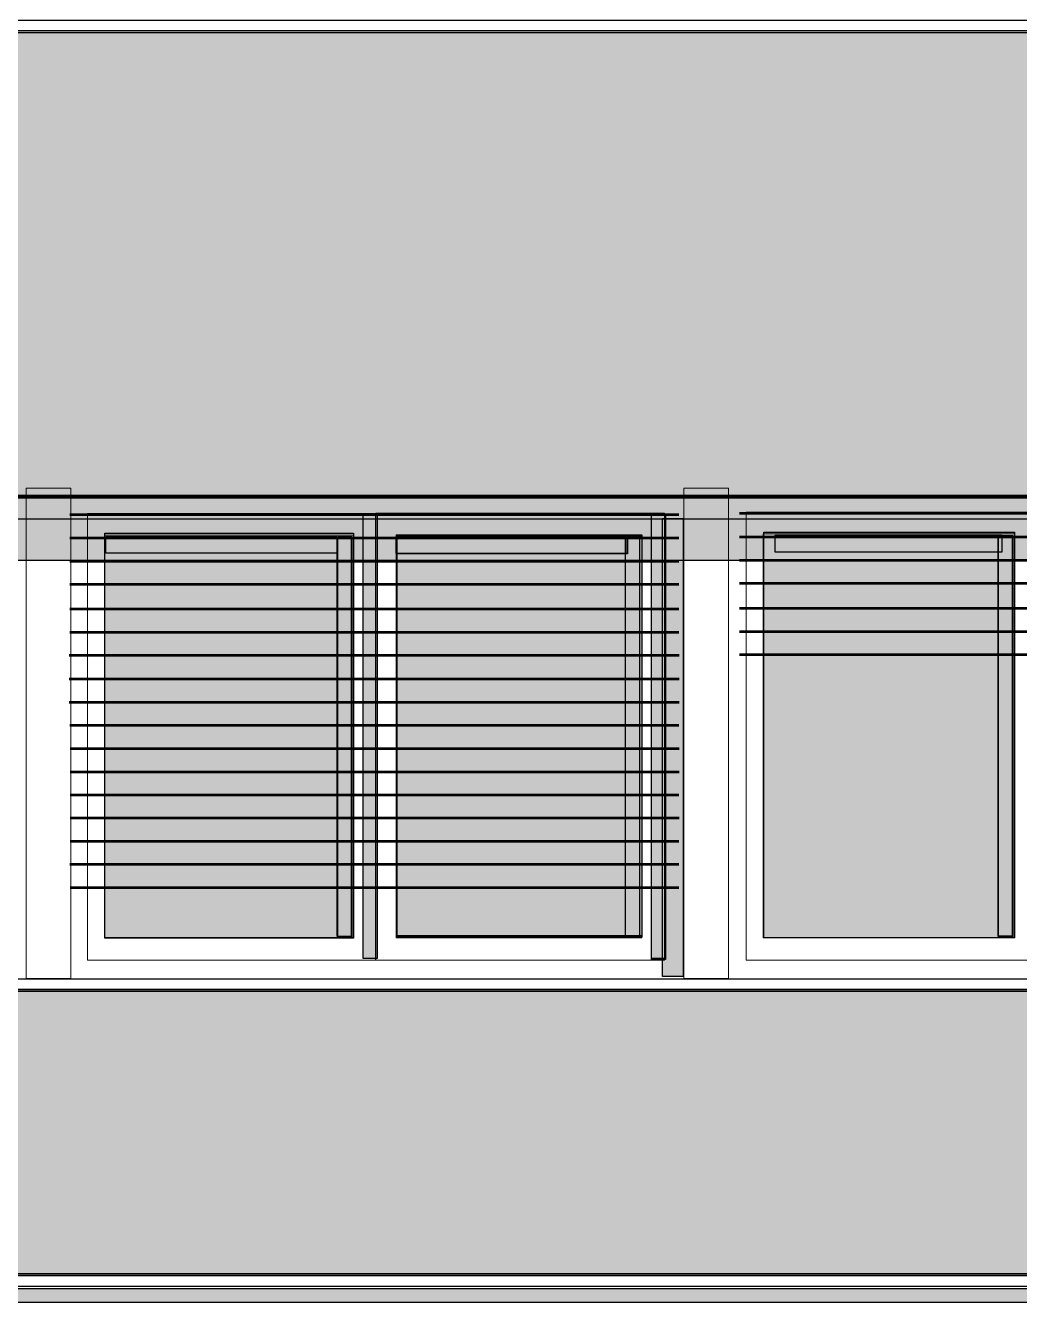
# Model space of a CAD drawing. Header units: millimetres. Extents: x 3716 to 41668, y 402 to 28530.
# Drawn here: x 17633 to 20644, y 13601 to 17471 of the extents above; entities that cross this region are included whole.
import ezdxf

# ---------------------------------------------------------------- set-up
doc = ezdxf.new("R2010")
doc.units = ezdxf.units.MM
doc.header["$LTSCALE"] = 50
for name, color, linetype in [('00_Wand_Bestand', 7, 'Continuous'), ('02_Grundstuecksgrenze', 8, 'Continuous'), ('05_Linien_stark', 7, 'Continuous')]:
    doc.layers.add(name, color=color, linetype=linetype)

msp = doc.modelspace()

# ---------------------------------------------------------------- hatches: boundary and pattern name
at = {"layer": '00_Wand_Bestand', "transparency": 33554572}
for points in [[(13734.8, 16043.1), (25865, 16043.1), (25865, 15975.2), (13734.8, 15975.2)], [(19562.8, 15976.7), (19625.2, 15976.7), (19625.2, 14589.2), (19562.8, 14589.2)]]:
    msp.add_hatch(color=7, dxfattribs=at).paths.add_polyline_path(points)
at = {"layer": '00_Wand_Bestand', "transparency": 33554521}
msp.add_hatch(color=7, dxfattribs=at).paths.add_polyline_path([(13736.4, 16039.7), (25655.9, 16039.7), (25655.9, 15850), (13736.4, 15850)])
at = {"layer": '02_Grundstuecksgrenze'}
for points in [[(13726.4, 17455.2), (25701.6, 17455.2), (25701.6, 16040), (13726.4, 16040)], [(13726, 14550.5), (26070.6, 14550.5), (26070.6, 13681.8), (13726, 13681.8)]]:
    msp.add_hatch(color=7, dxfattribs=at).paths.add_polyline_path(points)
at = {"layer": '02_Grundstuecksgrenze', "transparency": 33554572}
for points in [[(18655.9, 15991), (18698.1, 15991), (18698.1, 14643.1), (18655.9, 14643.1)], [(18655.9, 15989.9), (18698.1, 15989.9), (18698.1, 14643.1), (18655.9, 14643.1)], [(19529.3, 15990.9), (19571.5, 15990.9), (19571.5, 14640.5), (19529.3, 14640.5)], [(19529.3, 15989.9), (19571.5, 15989.9), (19571.5, 14643.5), (19529.3, 14643.5)], [(17875.9, 15922.7), (18576.3, 15922.7), (18576.3, 15871.5), (17875.9, 15871.5)], [(18577.4, 15921.2), (18619.6, 15921.2), (18619.6, 14710.6), (18577.4, 14710.6)], [(18578.9, 15922.6), (18621.1, 15922.6), (18621.1, 14708.2), (18578.9, 14708.2)], [(18756.2, 15922.1), (19454.2, 15922.1), (19454.2, 15870.9), (18756.2, 15870.9)], [(18758.3, 15921.3), (19456.2, 15921.3), (19456.2, 15870.2), (18758.3, 15870.2)], [(19450.8, 15926.2), (19493, 15926.2), (19493, 14707.9), (19450.8, 14707.9)], [(19450.8, 15922.8), (19493, 15922.8), (19493, 14709.4), (19450.8, 14709.4)], [(19904.1, 15925.9), (20590.8, 15925.9), (20590.8, 15874.6), (19904.1, 15874.6)], [(20579.3, 15924.4), (20621.9, 15924.4), (20621.9, 14711.1), (20579.3, 14711.1)], [(20580.9, 15925.8), (20623.5, 15925.8), (20623.5, 14708.6), (20580.9, 14708.6)], [(13000.4, 13643.7), (26374.1, 13643.7), (26374.1, 13601.5), (13000.4, 13601.5)], [(13000.5, 13643.5), (26373.5, 13643.5), (26373.5, 13601.3), (13000.5, 13601.3)]]:
    msp.add_hatch(color=7, dxfattribs=at).paths.add_polyline_path(points)
at = {"layer": '02_Grundstuecksgrenze', "transparency": 33554590}
for points in [[(17873.7, 15931.9), (18626.7, 15931.9), (18626.7, 14705.9), (17873.7, 14705.9)], [(17873.7, 15920.6), (18626.7, 15920.6), (18626.7, 14705.4), (17873.7, 14705.4)], [(18756.5, 15927.5), (19500.3, 15927.5), (19500.3, 14712.5), (18756.5, 14712.5)], [(18758.5, 15922.9), (19500.3, 15922.9), (19500.3, 14709.5), (18758.5, 14709.5)], [(19869.6, 15935.2), (20629, 15935.2), (20629, 14706.3), (19869.6, 14706.3)], [(19869.6, 15923.8), (20629, 15923.8), (20629, 14705.8), (19869.6, 14705.8)]]:
    msp.add_hatch(color=7, dxfattribs=at).paths.add_polyline_path(points)

# ---------------------------------------------------------------- linework, layer by layer
at = {"layer": '00_Wand_Bestand'}
for points in [[(13734.8, 16043.1), (25865, 16043.1), (25865, 15975.2), (13734.8, 15975.2)], [(13736.4, 16039.7), (25655.9, 16039.7), (25655.9, 15850), (13736.4, 15850)], [(19562.8, 15976.7), (19625.2, 15976.7), (19625.2, 14589.2), (19562.8, 14589.2)]]:
    msp.add_lwpolyline(points, close=True, dxfattribs=at)
at = {"layer": '02_Grundstuecksgrenze'}
for points in [[(13726.4, 17455.2), (25701.6, 17455.2), (25701.6, 16040), (13726.4, 16040)], [(18655.9, 15991), (18698.1, 15991), (18698.1, 14643.1), (18655.9, 14643.1)], [(18655.9, 15989.9), (18698.1, 15989.9), (18698.1, 14643.1), (18655.9, 14643.1)], [(19529.3, 15990.9), (19571.5, 15990.9), (19571.5, 14640.5), (19529.3, 14640.5)], [(19529.3, 15989.9), (19571.5, 15989.9), (19571.5, 14643.5), (19529.3, 14643.5)], [(17873.7, 15931.9), (18626.7, 15931.9), (18626.7, 14705.9), (17873.7, 14705.9)], [(17873.7, 15920.6), (18626.7, 15920.6), (18626.7, 14705.4), (17873.7, 14705.4)], [(17875.9, 15922.7), (18576.3, 15922.7), (18576.3, 15871.5), (17875.9, 15871.5)], [(18577.4, 15921.2), (18619.6, 15921.2), (18619.6, 14710.6), (18577.4, 14710.6)], [(18578.9, 15922.6), (18621.1, 15922.6), (18621.1, 14708.2), (18578.9, 14708.2)], [(18756.2, 15922.1), (19454.2, 15922.1), (19454.2, 15870.9), (18756.2, 15870.9)], [(18756.5, 15927.5), (19500.3, 15927.5), (19500.3, 14712.5), (18756.5, 14712.5)], [(18758.3, 15921.3), (19456.2, 15921.3), (19456.2, 15870.2), (18758.3, 15870.2)], [(18758.5, 15922.9), (19500.3, 15922.9), (19500.3, 14709.5), (18758.5, 14709.5)], [(19450.8, 15926.2), (19493, 15926.2), (19493, 14707.9), (19450.8, 14707.9)], [(19450.8, 15922.8), (19493, 15922.8), (19493, 14709.4), (19450.8, 14709.4)], [(19869.6, 15935.2), (20629, 15935.2), (20629, 14706.3), (19869.6, 14706.3)], [(19869.6, 15923.8), (20629, 15923.8), (20629, 14705.8), (19869.6, 14705.8)], [(19904.1, 15925.9), (20590.8, 15925.9), (20590.8, 15874.6), (19904.1, 15874.6)], [(20579.3, 15924.4), (20621.9, 15924.4), (20621.9, 14711.1), (20579.3, 14711.1)], [(20580.9, 15925.8), (20623.5, 15925.8), (20623.5, 14708.6), (20580.9, 14708.6)], [(13726, 14550.5), (26070.6, 14550.5), (26070.6, 13681.8), (13726, 13681.8)], [(13000.4, 13643.7), (26374.1, 13643.7), (26374.1, 13601.5), (13000.4, 13601.5)], [(13000.5, 13643.5), (26373.5, 13643.5), (26373.5, 13601.3), (13000.5, 13601.3)]]:
    msp.add_lwpolyline(points, close=True, dxfattribs=at)
at = {"layer": '05_Linien_stark', "lineweight": 53}
for p, q in [((19611.9, 15988.2), (17767, 15988.2)), ((19611.9, 15988.2), (17767, 15988.2)), ((21607.5, 15991.5), (19795.8, 15991.5)), ((21607.5, 15991.5), (19795.8, 15991.5)), ((19612, 15917), (17767.1, 15917)), ((19612, 15917), (17767.1, 15917)), ((21607.6, 15920.2), (19795.9, 15920.2)), ((21607.6, 15920.2), (19795.9, 15920.2)), ((19612, 15846.5), (17767.1, 15846.5)), ((19612, 15846.5), (17767.1, 15846.5)), ((21607.6, 15849.6), (19795.9, 15849.6)), ((21607.6, 15849.6), (19795.9, 15849.6)), ((19611.8, 15776.9), (17766.9, 15776.9)), ((19611.8, 15776.9), (17766.9, 15776.9)), ((21607.5, 15779.7), (19795.8, 15779.7)), ((21607.5, 15779.7), (19795.8, 15779.7)), ((19611.9, 15701.9), (17767, 15701.9)), ((19611.9, 15701.9), (17767, 15701.9)), ((21607.6, 15704.6), (19795.9, 15704.6)), ((21607.6, 15704.6), (19795.9, 15704.6)), ((21607.5, 15633.9), (19795.8, 15633.9)), ((21607.5, 15633.9), (19795.8, 15633.9)), ((19611.9, 15631.4), (17766.9, 15631.4)), ((19611.9, 15631.4), (17766.9, 15631.4)), ((19612.8, 15561.7), (17765.1, 15561.7)), ((19612.8, 15561.7), (17765.1, 15561.7)), ((21606.9, 15564.1), (19795.5, 15564.1)), ((21606.9, 15564.1), (19795.5, 15564.1)), ((19612.9, 15489.8), (17765.1, 15489.8)), ((19612.9, 15489.8), (17765.1, 15489.8)), ((19613.2, 15419.3), (17765.7, 15419.3)), ((19613.2, 15419.3), (17765.7, 15419.3)), ((19612.1, 15349.6), (17767, 15349.6)), ((19612.1, 15349.6), (17767, 15349.6)), ((19612.7, 15278.7), (17768.1, 15278.7)), ((19612.7, 15278.7), (17768.1, 15278.7)), ((19612.7, 15208.2), (17768, 15208.2)), ((19612.7, 15208.2), (17768, 15208.2)), ((19612.6, 15138.5), (17767.9, 15138.5)), ((19612.6, 15138.5), (17767.9, 15138.5)), ((19612.7, 15068.9), (17768, 15068.9)), ((19612.7, 15068.9), (17768, 15068.9)), ((19612.6, 14998.4), (17768, 14998.4)), ((19612.6, 14998.4), (17768, 14998.4)), ((19612.3, 14928.7), (17767.7, 14928.7)), ((19612.3, 14928.7), (17767.7, 14928.7)), ((19612.5, 14857.6), (17767.9, 14857.6)), ((19612.5, 14857.6), (17767.9, 14857.6))]:
    msp.add_line(p, q, dxfattribs=at)
at = {"layer": '05_Linien_stark', "lineweight": 25}
for points in [[(13556.3, 17486.7), (25826.3, 17486.7), (25826.3, 17448.5), (13556.3, 17448.5)], [(13732.6, 17449.1), (25695.4, 17449.1), (25695.4, 16046.2), (13732.6, 16046.2)], [(13558.3, 14582.3), (25828.3, 14582.3), (25828.3, 14544.1), (13558.3, 14544.1)], [(13732.2, 14544.3), (26064.4, 14544.3), (26064.4, 13688), (13732.2, 13688)], [(12992.2, 13688), (26382.6, 13688), (26382.6, 13649.8), (12992.2, 13649.8)]]:
    msp.add_lwpolyline(points, close=True, dxfattribs=at)
at = {"layer": '05_Linien_stark', "lineweight": 20}
for points in [[(17634.9, 16068.3), (17770.7, 16068.3), (17770.7, 14582.9), (17634.9, 14582.9)], [(19626.9, 16068.6), (19762.6, 16068.6), (19762.6, 14582.9), (19626.9, 14582.9)], [(17820.6, 15992.2), (18693.7, 15992.2), (18693.7, 14638.7), (17820.6, 14638.7)], [(18694, 15992.7), (19568.9, 15992.7), (19568.9, 14638.5), (18694, 14638.5)], [(19816.1, 15995.6), (20696.7, 15995.6), (20696.7, 14639), (19816.1, 14639)], [(17872.1, 15926.7), (18627.2, 15926.7), (18627.2, 14705.8), (17872.1, 14705.8)], [(18755.4, 15927.1), (19500.6, 15927.1), (19500.6, 14705.9), (18755.4, 14705.9)], [(19868, 15930), (20629.6, 15930), (20629.6, 14706.2), (19868, 14706.2)]]:
    msp.add_lwpolyline(points, close=True, dxfattribs=at)

doc.saveas('drawing.dxf')
